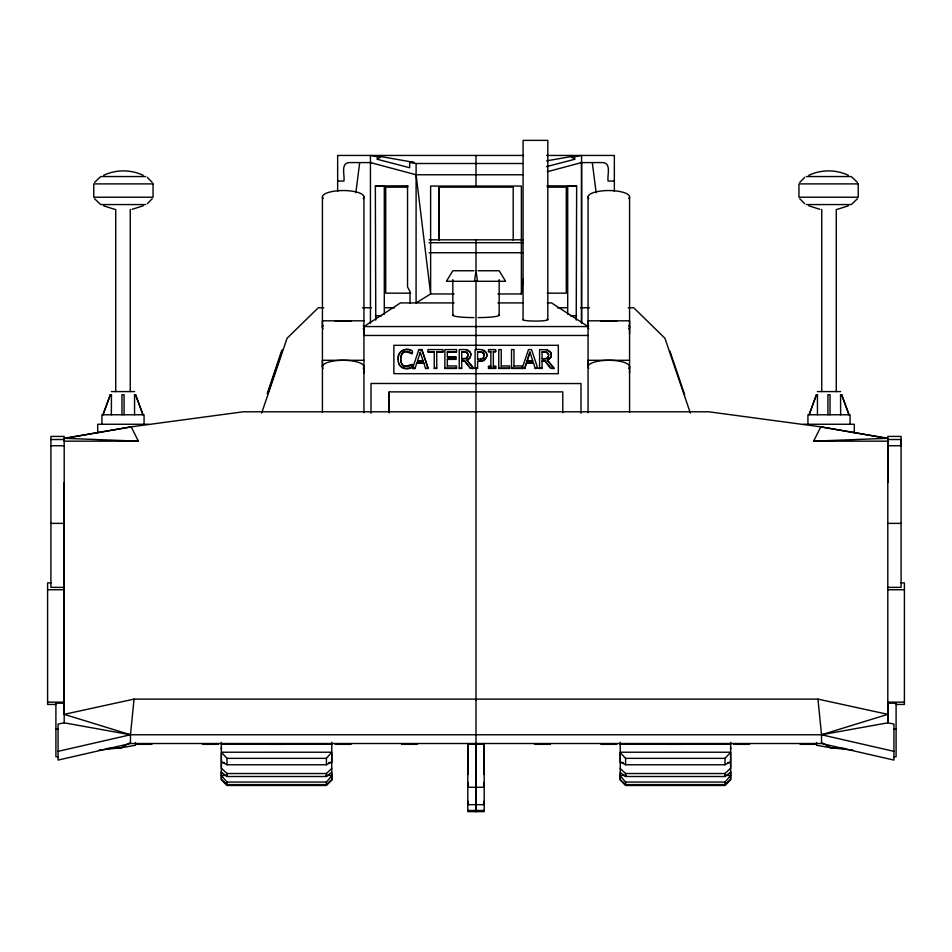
<?xml version="1.0" encoding="UTF-8"?>
<svg xmlns="http://www.w3.org/2000/svg" width="952" height="952" viewBox="0 0 952 952"><rect width="100%" height="100%" fill="white"/><g stroke="black" fill="none" stroke-linecap="round" stroke-linejoin="round"><path stroke-width="1.43" d="M64.201 714.5L64.201 482.593M64.201 438.301L64.201 441.169L138.397 441.169L131.186 426.853L64.201 438.301L138.397 441.169M221.352 742.31L221.352 779.271L227.004 784.603L326.405 784.603L331.748 779.569M227.004 784.603L227.004 782.056L221.352 775.547M331.748 772.179L326.405 776.511L227.004 776.511L227.004 773.524L221.352 768.193L221.352 762.564L224.291 762.564M227.004 764.765L227.004 758.351L221.352 752.223L331.748 752.223L326.405 758.351L326.405 764.765L227.004 764.765L221.352 761.683L221.352 753.579M322.43 366.698L322.43 360.284L363.938 360.284M322.43 327.226L322.43 320.812L363.938 320.812M326.405 784.603L326.405 782.056L331.748 775.892M326.405 776.511L326.405 773.524L331.748 768.478M221.352 771.656L221.352 779.831L227.004 785.483L326.405 785.483L331.748 780.14L331.748 742.31M363.938 373.113L363.938 366.698M363.938 333.64L363.938 327.226M371.006 413.18L371.006 383.477L580.994 383.549L580.994 413.18M389.213 391.879L389.213 412.68L389.213 391.879L562.787 391.879L562.787 412.68M410.026 303.486L410.026 291.705L407.539 286.897L407.539 185.771M370.447 323.097L370.447 155.45L377.313 156.663L377.313 159.293L409.669 167.73L409.669 162.375L416.107 163.506L416.083 302.914L430.625 293.966L454.044 293.966M438.801 187.151L438.801 240.154L438.801 187.151L513.199 187.151L513.199 240.154M467.813 801.191L467.813 811.628L484.187 811.628L484.187 801.191M476 699.946L476 367.52M476.119 811.628L476.119 744.297M484.187 782.294L484.187 804.666L467.813 804.666L467.813 782.294M484.187 774.452L484.187 743.464M546.543 166.624L574.687 159.293L574.687 156.663L581.553 155.45L581.553 322.49M581.553 323.097L581.553 162.578L547.305 171.729M588.062 366.698L588.062 360.284L629.569 360.284M588.062 327.226L588.062 196.957M620.252 773.643L620.252 779.569L625.595 784.603L724.996 784.603L730.648 779.271L730.648 771.656M620.252 753.579L620.252 761.85L625.595 764.765L724.996 764.765L730.648 761.683L730.648 753.579M629.569 412.347L629.569 366.698M629.569 333.64L629.569 196.957M730.648 749.295L730.648 747.165M887.799 702.85L887.799 722.83L893.928 724.079L893.928 760.089L821.528 743.512L130.472 743.512L58.072 760.089L58.072 724.079L64.201 722.83L130.472 734.765L821.528 734.765L887.799 722.83L887.799 436.421L901.08 436.421L901.08 587.372L887.799 587.372M887.799 482.593L887.799 441.169L813.603 441.169L820.814 426.853L887.799 438.301L813.603 441.169M400.721 359.202L401.685 354.358M398.138 359.202C396.948 351.443 406.123 346.492 412.264 350.836C414.049 358.214 405.243 347.48 402.375 353.597M486.758 356.679L486.71 353.763M576.234 320.098L576.65 185.973L546.972 185.842M821.528 743.512L821.528 734.765L887.799 714.345L817.947 699.113L134.054 699.113L130.472 734.765L130.472 743.512M497.955 293.966L521.375 293.966L523.172 279.257M355.87 192.78L359.678 162.578M470.871 354.632L469.836 358.357L467.015 360.392L473.644 368.46L470.431 368.46L464.528 360.772L461.708 360.772L461.708 368.46L459.233 368.46L459.233 349.598C463.005 349.729 469.705 348.408 470.74 353.608M550.97 356.822L551.232 354.656M474.524 281.292L476 270.749L477.476 281.292M468.289 354.822L466.575 358.25L461.708 358.725M548.388 356.822L548.649 354.834M484.282 355.251L483.235 358.333L480.629 359.38M400.828 357.5C400.804 351.24 408.551 349.586 412.264 353.811M398.293 357.024C398.698 352.192 403.541 348.634 408.277 349.705M486.758 356.369L484.187 360.463L477.583 361.546M415.06 368.46L416.75 362.974L423.866 362.974L425.544 368.46L428.162 368.46L421.891 349.598L418.832 349.598L412.561 368.46L415.06 368.46L412.561 368.46M513.985 366.27L513.985 349.598L511.51 349.598L511.51 368.46L524.731 368.46L526.408 362.974L533.525 362.974L535.214 368.46L537.82 368.15L535.214 368.46M524.731 368.46L526.408 362.974M420.296 352.121L417.44 361.177L423.176 361.177L420.296 352.43M527.099 360.868L529.966 352.121L532.834 361.177L527.099 361.177L532.834 361.177M527.099 361.177L529.966 352.121M267.274 393.509L281.84 350.146M267.81 393.688L282.363 350.312M522.231 368.15L528.503 349.598L531.549 349.598L537.82 368.46M261.657 413.049L287.064 338.257L318.301 307.758L323.823 307.758M102.923 414.774L110.289 394.735L111.455 394.735L111.348 414.774M103.03 414.774L110.396 394.735M816.495 394.735L809.129 414.774L816.388 394.735L817.554 394.735M470.621 356.512L467.015 360.392M550.649 357.631L550.97 356.524M548.388 356.536L546.936 358.559L542.057 359.023L542.057 351.74L547.471 352.371L548.649 355.132M486.424 357.476L482.973 360.748L477.583 361.236L477.583 368.46L475.107 368.46L475.107 349.598C479.475 349.075 487.186 349.229 486.865 355.501M550.649 357.333L547.376 360.392L553.993 368.46L550.78 368.46L544.889 360.796L542.057 360.796L542.057 368.46L539.582 368.46L539.582 349.622L547.067 349.789L550.661 352.502M94.557 182.403L100.222 176.989M152.249 198.718L147.358 203.657M799.751 182.403L804.642 177.453M857.443 198.718L851.778 204.133M483.711 357.44L481.7 358.892L477.583 359.13M548.066 357.202L546.15 358.547L542.057 358.737M724.996 784.603L724.996 782.056L730.648 775.547M724.996 764.765L724.996 758.351L730.648 752.318M550.197 358.059L547.376 360.392M620.252 768.478L625.595 773.524L724.996 773.524L730.648 768.193L730.648 762.564L727.709 762.564M398.293 361.105C398.412 368.127 407.028 370.78 412.264 367.198C414.108 359.999 403.815 371.018 401.72 363.45M412.264 364.259C408.634 368.365 400.816 366.877 400.828 360.665M620.252 772.477L625.595 776.511L724.996 776.511L730.648 772.25M377.313 159.293L381.086 156.58L413.894 162.375L409.669 162.375M99.198 750.033L121.035 747.808L129.448 743.048M326.405 764.765L331.748 761.85L331.748 753.579M412.264 366.889C407.742 369.769 400.387 368.781 398.757 363.045M103.637 175.311C116.073 169.42 130.745 169.42 143.181 175.311M143.181 205.799L132.078 209.345M808.819 175.311C821.255 169.42 835.927 169.42 848.363 175.311M848.363 205.799L837.26 209.345M58.072 751.342L130.472 734.765L64.201 714.345L134.054 699.113M546.662 160.864L570.914 156.58L574.687 156.663M65.664 438.277L131.186 426.853L243.236 411.788L708.764 411.788L820.814 426.853L886.336 438.277M106.564 748.546L121.035 747.808L135.458 745.273L135.458 742.465M377.313 156.663L381.086 156.58M375.766 320.098L375.35 185.973L407.992 185.819M523.576 155.45L337.651 155.45L337.651 191.364M546.65 155.45L614.349 155.45L614.349 191.364M371.447 162.578L348.908 162.578C340.269 163.601 345.04 175.822 343.91 181.047L337.651 181.047M580.553 162.578L603.092 162.578C611.731 163.601 606.959 175.822 608.09 181.047L614.349 181.047M416.107 163.506L522.743 163.506M370.447 162.578L416.107 174.775L522.743 174.775M101.031 176.548L145.787 176.548M806.213 176.548L850.969 176.548M375.35 185.973L384.299 185.973L384.299 314.219M576.65 185.973L567.701 185.973L567.701 314.219M407.706 187.151L385.715 187.151L385.715 293.168L410.633 293.168M547.221 187.151L566.285 187.151L566.285 293.168L547.233 293.168M101.031 204.561L145.787 204.561M806.213 204.561L850.969 204.561M429.173 239.821L522.827 239.821M429.173 242.689L522.827 242.689M429.173 252.732L522.827 252.732M473.917 270.749L452.831 270.749L446.405 281.292L505.595 281.292L499.169 270.749L478.082 270.749M454.08 302.914L400.459 302.914L363.938 326.56L588.062 326.56L551.541 302.914L547.281 302.914M497.92 302.914L522.767 302.914M362.51 307.758L371.351 307.758M384.548 307.758L394.556 307.758M557.444 307.758L567.452 307.758M580.649 307.758L589.49 307.758M628.177 307.758L633.699 307.758L664.936 338.257L690.343 413.049M375.35 315.695L381.74 315.695M570.26 315.695L576.65 315.695M363.938 335.461L588.062 335.461M428.162 368.46L421.891 349.908L418.832 349.598M488.495 351.49L490.875 351.49L490.875 366.568L488.495 366.568M495.718 351.49L493.35 351.49L493.35 366.568L495.718 366.568M428.019 351.788L434.267 351.788L434.267 368.46L436.742 368.46L436.742 351.788L442.989 351.788M456.508 351.788L447.345 351.788L447.345 357.19L455.877 357.19M490.875 351.8L488.495 351.8L488.495 349.598L495.718 349.598L495.718 351.8L493.35 351.8M434.267 352.097L428.019 352.097L428.019 349.598L442.989 349.598L442.989 352.097L436.742 352.097M447.345 352.097L456.508 352.097L456.508 349.598L444.87 349.598L444.87 368.46L456.508 368.46L456.508 365.961L447.345 365.961M461.708 352.026L465.885 352.169L468.217 354.37M477.583 352.026L481.581 352.192L483.949 353.894M542.057 352.026L546.246 352.169L548.578 354.37M447.345 356.881L455.877 356.881L455.877 359.38L447.345 359.38M455.877 359.071L447.345 359.071L447.345 366.27M417.44 360.868L423.176 360.868M461.708 361.082L464.528 361.082M542.057 361.082L544.889 361.082M526.408 363.271L533.525 362.974M501.24 365.961L509.558 365.961L509.558 368.46L498.765 368.46L498.765 349.598L501.24 349.598L501.24 366.27M513.985 365.961L522.291 365.961L522.231 368.46M490.875 366.258L488.495 366.258L488.495 368.46L495.718 368.46L495.718 366.258L493.35 366.258M428.162 368.15L425.544 368.46M434.267 368.15L436.742 368.15M444.87 368.15L456.508 368.15M459.233 368.15L461.708 368.15M464.528 360.772L470.431 368.15L473.644 368.46M475.107 368.15L477.583 368.15M488.495 368.15L495.718 368.15M498.765 368.15L509.558 368.15M511.51 368.15L524.731 368.15M539.582 368.162L542.057 368.162M544.889 360.796L550.78 368.162L553.993 368.46M111.396 391.581L134.589 391.581M817.411 391.581L840.604 391.581M134.446 394.735L135.612 394.735L142.978 414.774L135.505 394.735M148.298 424.259L97.687 424.259L97.687 432.696M803.702 424.259L854.313 424.259L854.313 432.696M50.92 439.526L64.201 439.526M887.799 439.526L901.08 439.526L901.08 445.738L887.799 445.738M50.92 445.738L64.201 445.738M50.92 523.374L64.201 523.374M887.799 523.374L901.08 523.374M50.92 582.874L47.6 582.862L47.6 704.444L55.906 704.444M901.08 582.862L904.4 582.874L904.4 704.444L896.094 704.444M64.201 587.372L50.92 587.372L50.92 436.421L64.201 436.421L64.201 722.83M47.6 589.74L64.201 589.74M887.799 589.74L904.4 589.74M47.6 702.159L64.201 702.159M887.799 702.159L904.4 702.159M64.201 703.207L55.906 703.207L55.906 756.745L58.072 756.745M887.799 703.207L896.094 703.207L896.094 756.745L893.928 756.745M55.906 729.161L58.072 729.161M893.928 729.161L896.094 729.161M468.11 743.917L483.89 743.917M136.065 744.333L151.844 744.333M202.478 744.333L218.246 744.333M268.892 744.333L284.66 744.333M335.294 744.333L351.074 744.333M401.708 744.333L417.476 744.333M534.524 744.333L550.292 744.333M600.926 744.333L616.706 744.333M667.34 744.333L683.108 744.333M733.754 744.333L749.521 744.333M800.156 744.333L815.935 744.333M110.837 747.808L121.035 747.808M816.542 742.465L816.542 745.273L830.965 747.808L841.163 747.808M620.252 752.223L730.648 752.223M227.004 758.351L326.405 758.351M620.252 752.639L625.595 758.351L724.996 758.351M328.809 762.564L331.748 762.564M620.252 762.564L623.191 762.564M227.004 773.524L326.405 773.524M221.352 775.44L227.23 775.44M325.87 775.44L331.748 775.44M620.252 775.44L626.13 775.44M724.769 775.44L730.648 775.44M227.004 782.056L326.405 782.056M620.252 775.892L625.595 782.056L724.996 782.056M467.813 810.461L484.187 810.461M822.552 743.048L830.965 747.808L845.436 748.546M830.965 747.808L852.802 750.033M893.928 751.342L821.528 734.765L817.947 699.113M819.922 209.345L808.819 205.799M114.74 209.345L103.637 205.799M547.067 350.086L549.994 351.609M466.706 350.086L470.312 352.502M482.604 350.181L486.27 352.871M409.788 350.062L411.026 350.526M851.778 176.989L857.443 182.403M100.222 204.133L94.557 198.718M804.642 203.657L799.751 198.718M147.358 177.453L152.249 182.403M570.914 156.58L574.687 159.293M221.352 772.25L227.004 776.511M547.376 360.094L553.993 368.162M467.015 360.082L473.644 368.15M550.661 352.204L551.089 353.608M849.077 414.774L841.711 394.735L840.545 394.735L840.652 414.774M841.604 394.735L848.97 414.774M669.922 351.205L684.631 394.521M484.199 354.668L482.95 352.43L477.583 351.716L477.583 359.44M401.185 362.486L400.721 358.892M592.322 162.578L596.13 192.78M416.107 174.775L430.625 293.966L430.625 186.056L521.375 186.056L521.375 293.966M551.089 353.311L551.232 354.941M470.74 353.299L470.871 354.941M484.199 354.358L484.282 355.56M398.138 358.892L398.293 361.415M850.088 424.259L850.088 414.774L807.927 414.774L807.927 424.259M836.272 209.416L836.272 391.581M830.037 414.774L830.037 394.735L827.919 394.735L827.919 414.774M821.743 209.416L821.743 391.581M817.447 394.735L817.447 414.774M730.648 742.31L730.648 779.831L724.996 785.483L625.595 785.483L620.252 780.14L620.252 742.31M724.996 773.524L724.996 776.511M629.569 373.113L629.569 320.812L588.062 320.812L588.062 412.704M625.595 758.351L625.595 764.765M625.595 773.524L625.595 776.511M625.595 782.056L625.595 784.603M547.805 319.515L547.805 140.372L523.076 140.372L523.076 319.812M499.169 279.638L499.169 315.172M476 155.45L476 186.056M476 239.821L476 270.261M476 280.983L476 350.038M476 699.113L476 743.512M475.881 744.297L475.881 811.628M467.813 743.464L467.813 774.452M452.831 279.638L452.831 315.172M423.866 362.974L416.75 362.974M363.938 196.957L363.938 412.704M331.748 773.643L331.748 780.14M322.43 196.957L322.43 412.347M221.352 747.165L221.352 749.295M144.073 424.259L144.073 414.774L101.912 414.774L101.912 424.259M134.553 394.735L134.553 414.774M130.257 209.416L130.257 391.581M124.081 414.774L124.081 394.735L121.963 394.735L121.963 414.774M115.727 209.416L115.727 391.581M547.067 319.158A12.471 1.416 0 0 1 536.773 321.074A12.471 1.416 0 0 1 523.124 319.444M473.917 317.587A21.206 2.404 0 0 1 453.592 314.553M363.224 325.56A20.754 6.414 0 0 1 363.224 328.88M323.133 328.88A20.754 6.414 0 0 1 323.133 325.56M335.235 321.3A20.754 6.414 0 0 1 351.121 321.3M323.133 368.353A20.754 6.414 0 0 1 343.184 360.284A20.754 6.414 0 0 1 363.224 368.353M323.133 198.623A20.754 6.414 0 0 1 343.184 190.543A20.754 6.414 0 0 1 363.224 198.623M498.408 314.553A21.206 2.404 0 0 1 478.082 317.587M588.776 328.88A20.754 6.414 0 0 1 588.776 325.56M600.879 321.3A20.754 6.414 0 0 1 616.765 321.3M628.867 325.56A20.754 6.414 0 0 1 628.867 328.88M588.776 368.353A20.754 6.414 0 0 1 608.816 360.284A20.754 6.414 0 0 1 628.867 368.353M588.776 198.623A20.754 6.414 0 0 1 608.816 190.543A20.754 6.414 0 0 1 628.867 198.623M467.813 744.297L467.813 787.268L484.187 787.268L484.187 744.297L467.813 744.297M620.252 744.024L730.648 744.024L620.252 744.024M468.289 355.132L466.575 358.559L461.708 359.023L461.708 351.716L467.111 352.359L468.289 355.132M331.748 744.048L221.352 744.024L331.748 744.048M153.046 183.891L93.76 183.891L93.76 197.219L153.046 197.219L153.046 183.891M858.24 183.891L798.954 183.891L798.954 197.219L858.24 197.219L858.24 183.891M558.324 345.314L393.866 345.314L393.866 373.672L558.324 373.672L558.324 345.314"/></g></svg>
